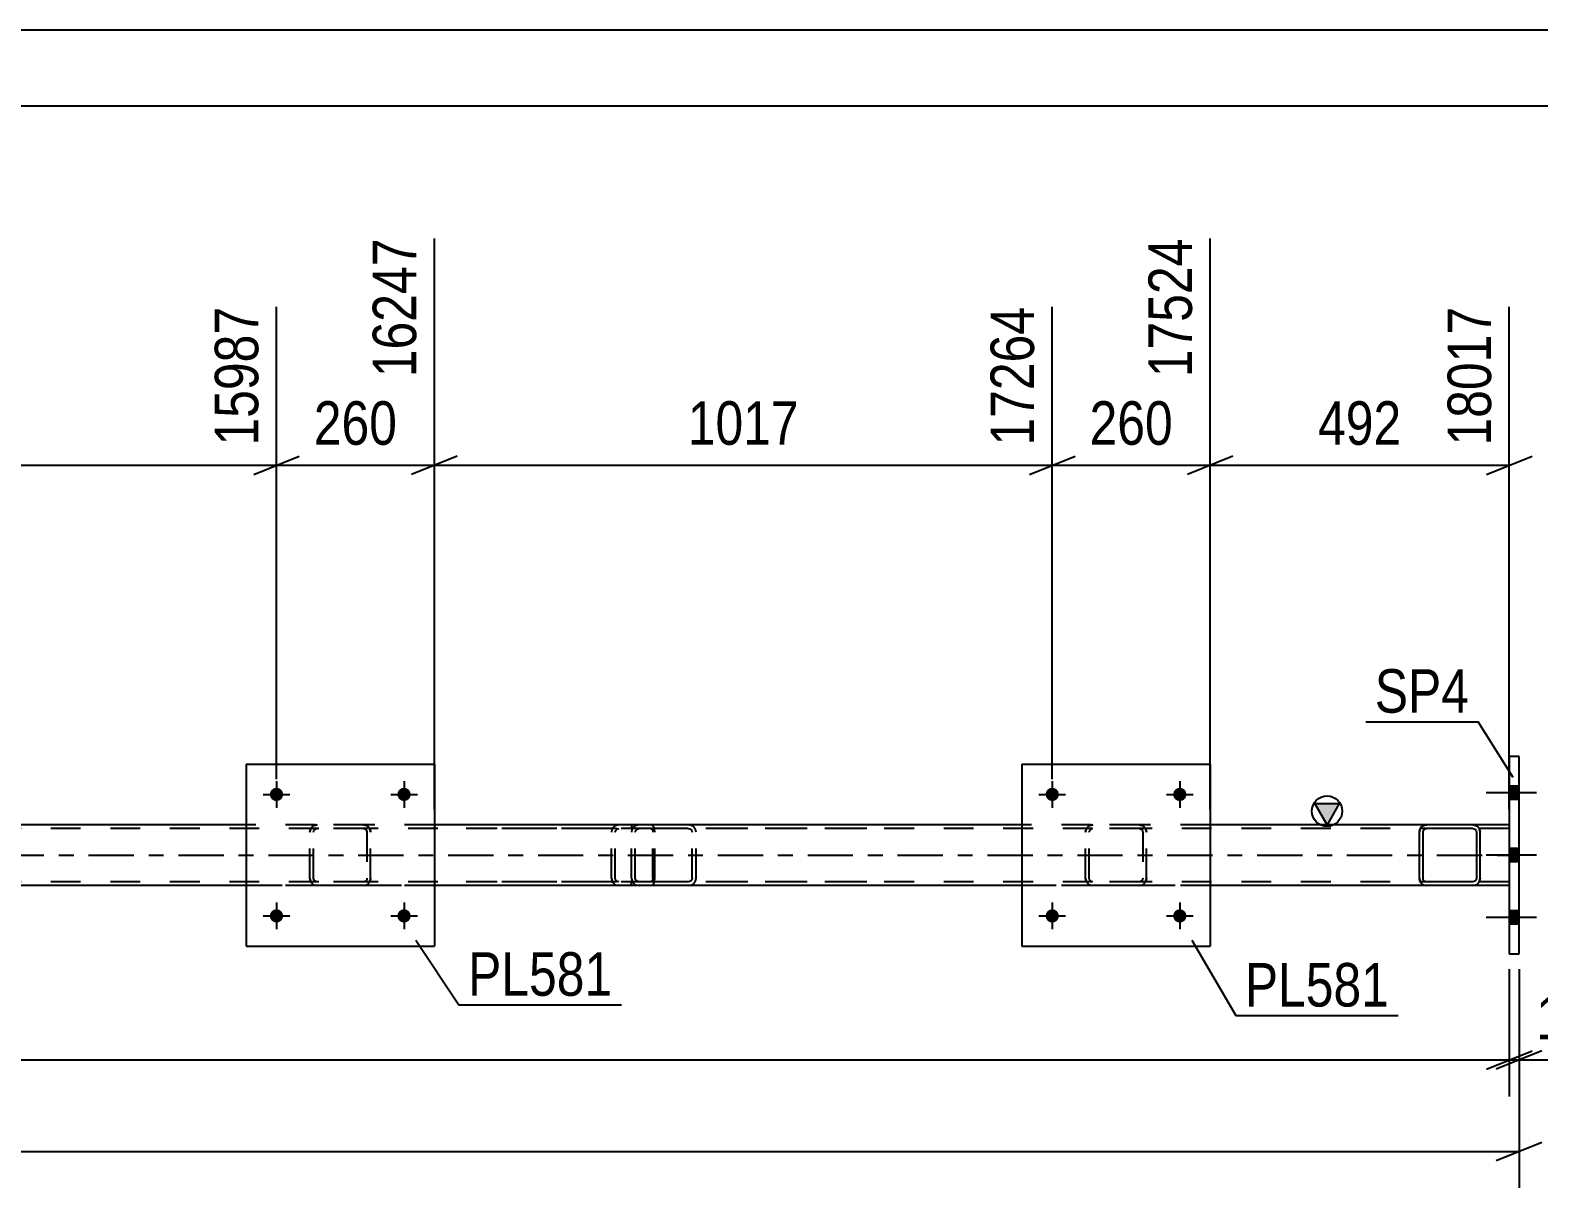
# Model space of a CAD drawing. Header units: millimetres. Extents: x 0 to 841, y 0 to 594.
# Drawn here: x 658.6 to 758, y 517.8 to 594 of the extents above; entities that cross this region are included whole.
import ezdxf

# ---------------------------------------------------------------- set-up
doc = ezdxf.new("R2010")
doc.units = ezdxf.units.MM
doc.linetypes.add('DXK_LINE_DOT2', pattern=[3.9198, 1.9599, -1.9599])
doc.linetypes.add('DXK_LINE_DOT3', pattern=[5.9187, 2.979, -0.9799, 0.9799, -0.9799])
doc.styles.add('Arial Narrow', font='ARIALN.TTF', dxfattribs={"height": 0.2})

# ---------------------------------------------------------------- blocks, each defined once
blk = doc.blocks.new('Unknown-389786769-1133 - 25525')
at = {"color": 5, "linetype": 'Continuous'}
for p, q in [((841, 594), (0, 594)), ((836, 589), (5, 589))]:
    blk.add_line(p, q, dxfattribs=at)
blk = doc.blocks.new('Bolt-389786769-2096 - 2062')
at = {"linetype": 'Continuous'}
for points in [[(756.66, 543.343), (756.66, 544.223), (756.02, 544.223), (756.02, 543.343)], [(756.66, 543.343), (756.66, 544.223), (756.02, 544.223), (756.02, 543.343)], [(756.66, 543.343), (756.66, 544.223), (756.02, 544.223), (756.02, 543.343)], [(756.66, 539.243), (756.66, 540.123), (756.02, 540.123), (756.02, 539.243)], [(756.66, 539.243), (756.66, 540.123), (756.02, 540.123), (756.02, 539.243)], [(756.66, 535.143), (756.66, 536.023), (756.02, 536.023), (756.02, 535.143)], [(756.66, 535.143), (756.66, 536.023), (756.02, 536.023), (756.02, 535.143)], [(756.66, 535.143), (756.66, 536.023), (756.02, 536.023), (756.02, 535.143)]]:
    blk.add_hatch(color=1, dxfattribs=at).paths.add_polyline_path(points)
at = {"color": 1, "linetype": 'Continuous'}
for p, q in [((757.82, 543.783), (754.5, 543.783)), ((757.82, 543.783), (754.5, 543.783)), ((757.82, 543.783), (754.5, 543.783)), ((756.66, 544.223), (756.02, 544.223)), ((756.66, 544.223), (756.02, 544.223)), ((756.66, 544.223), (756.02, 544.223)), ((756.66, 543.343), (756.02, 543.343)), ((756.66, 543.343), (756.02, 543.343)), ((756.66, 543.343), (756.02, 543.343)), ((757.82, 539.683), (754.5, 539.683)), ((757.82, 539.683), (754.5, 539.683)), ((756.66, 540.123), (756.02, 540.123)), ((756.66, 540.123), (756.02, 540.123)), ((756.66, 539.243), (756.02, 539.243)), ((756.66, 539.243), (756.02, 539.243)), ((757.82, 535.583), (754.5, 535.583)), ((757.82, 535.583), (754.5, 535.583)), ((757.82, 535.583), (754.5, 535.583)), ((756.66, 536.023), (756.02, 536.023)), ((756.66, 536.023), (756.02, 536.023)), ((756.66, 536.023), (756.02, 536.023)), ((756.66, 535.143), (756.02, 535.143)), ((756.66, 535.143), (756.02, 535.143)), ((756.66, 535.143), (756.02, 535.143))]:
    blk.add_line(p, q, dxfattribs=at)
blk = doc.blocks.new('Part-389786769-2170 - 2062')
at = {"color": 2, "linetype": 'Continuous'}
for p, q in [((756.66, 546.183), (756.02, 546.183)), ((756.02, 546.183), (756.02, 533.183)), ((756.66, 533.183), (756.66, 546.183)), ((756.02, 533.183), (756.66, 533.183))]:
    blk.add_line(p, q, dxfattribs=at)
blk = doc.blocks.new('Part-389786769-2103 - 2062')
at = {"linetype": 'Continuous'}
blk.add_hatch(color=2, dxfattribs=at).paths.add_polyline_path([(744.02, 541.683), (743.22, 543.083), (744.82, 543.083)])
at = {"color": 2, "linetype": 'Continuous'}
for p, q in [((744.02, 541.683), (743.22, 543.083)), ((743.22, 543.083), (744.82, 543.083)), ((744.82, 543.083), (744.02, 541.683)), ((672.842, 541.683), (634.162, 541.683)), ((723.923, 541.683), (685.242, 541.683)), ((750.58, 541.683), (736.323, 541.683)), ((756.02, 541.683), (753.619, 541.683)), ((672.842, 537.683), (634.162, 537.683)), ((723.923, 537.683), (685.242, 537.683)), ((750.579, 537.683), (736.323, 537.683)), ((756.02, 537.683), (753.62, 537.683))]:
    blk.add_line(p, q, dxfattribs=at)
at = {"color": 7, "linetype": 'DXK_LINE_DOT2'}
for p, q in [((756.02, 541.443), (94.275, 541.443)), ((685.242, 541.683), (672.842, 541.683)), ((736.323, 541.683), (723.923, 541.683)), ((753.619, 541.683), (750.58, 541.683)), ((756.02, 541.683), (756.02, 537.683)), ((756.02, 537.923), (94.275, 537.923)), ((753.62, 537.683), (110.956, 537.683)), ((685.242, 537.683), (672.842, 537.683)), ((736.323, 537.683), (723.923, 537.683)), ((753.62, 537.683), (750.579, 537.683))]:
    blk.add_line(p, q, dxfattribs=at)
at = {"color": 7, "linetype": 'DXK_LINE_DOT3'}
blk.add_line((94.275, 539.683), (756.02, 539.683), dxfattribs=at)
at = {"color": 2, "linetype": 'Continuous'}
blk.add_circle((744.02, 542.583), 1, dxfattribs=at)
blk = doc.blocks.new('Part-389786769-2184 - 2062')
at = {"color": 7, "linetype": 'DXK_LINE_DOT2'}
for p, q in [((699.491, 541.683), (687.334, 541.683)), ((699.491, 541.443), (687.334, 541.443)), ((697.4, 541.683), (697.207, 541.647)), ((697.222, 541.373), (697.304, 541.425)), ((697.304, 541.425), (697.4, 541.443)), ((698.215, 541.683), (698.215, 541.443)), ((699.595, 541.647), (699.491, 541.683)), ((699.491, 541.443), (699.543, 541.425)), ((699.543, 541.425), (699.587, 541.373)), ((699.683, 541.543), (699.595, 541.647)), ((699.741, 541.387), (699.683, 541.543)), ((696.932, 541.373), (696.897, 541.203)), ((696.897, 538.163), (696.897, 541.203)), ((696.935, 541.387), (696.932, 541.373)), ((697.148, 541.203), (697.168, 541.295)), ((697.148, 538.163), (697.148, 541.203)), ((697.168, 541.295), (697.222, 541.373)), ((699.587, 541.373), (699.616, 541.295)), ((699.616, 541.295), (699.627, 541.203)), ((699.627, 538.163), (699.627, 541.203)), ((699.762, 541.203), (699.741, 541.387)), ((699.762, 538.163), (699.762, 541.203)), ((699.491, 537.923), (687.334, 537.923)), ((699.491, 537.683), (687.334, 537.683)), ((696.897, 538.163), (696.935, 537.98)), ((697.168, 538.071), (697.148, 538.163)), ((697.222, 537.994), (697.168, 538.071)), ((697.207, 537.72), (697.4, 537.683)), ((697.304, 537.942), (697.222, 537.994)), ((697.4, 537.923), (697.304, 537.942)), ((698.215, 537.683), (698.215, 537.923)), ((699.543, 537.942), (699.491, 537.923)), ((699.491, 537.683), (699.595, 537.72)), ((699.587, 537.994), (699.543, 537.942)), ((699.616, 538.071), (699.587, 537.994)), ((699.595, 537.72), (699.683, 537.824)), ((699.627, 538.163), (699.616, 538.071)), ((699.683, 537.824), (699.741, 537.98)), ((699.741, 537.98), (699.762, 538.163))]:
    blk.add_line(p, q, dxfattribs=at)
for centre, start, end in [((697.385, 541.188), 111.19409, 156.15059), ((697.385, 538.178), 203.8494, 248.8059)]:
    blk.add_arc(centre, 0.492, start, end, dxfattribs=at)
blk = doc.blocks.new('Part-389786769-2185 - 2062')
at = {"color": 7, "linetype": 'DXK_LINE_DOT2'}
for p, q in [((698.726, 541.683), (698.53, 541.647)), ((698.545, 541.373), (698.628, 541.425)), ((698.628, 541.425), (698.726, 541.443)), ((713.714, 541.683), (698.726, 541.683)), ((713.714, 541.443), (698.726, 541.443)), ((702.156, 541.647), (701.961, 541.683)), ((701.961, 541.443), (702.059, 541.425)), ((702.059, 541.425), (702.141, 541.373)), ((698.251, 541.373), (698.215, 541.203)), ((698.215, 538.163), (698.215, 541.203)), ((698.254, 541.387), (698.251, 541.373)), ((698.47, 541.203), (698.49, 541.295)), ((698.47, 538.163), (698.47, 541.203)), ((698.49, 541.295), (698.545, 541.373)), ((702.141, 541.373), (702.197, 541.295)), ((702.197, 541.295), (702.216, 541.203)), ((702.216, 538.163), (702.216, 541.203)), ((702.436, 541.373), (702.433, 541.387)), ((702.472, 541.203), (702.436, 541.373)), ((702.472, 538.163), (702.472, 541.203)), ((698.215, 538.163), (698.254, 537.98)), ((698.49, 538.071), (698.47, 538.163)), ((698.545, 537.994), (698.49, 538.071)), ((698.53, 537.72), (698.726, 537.683)), ((698.628, 537.942), (698.545, 537.994)), ((698.726, 537.923), (698.628, 537.942)), ((713.714, 537.923), (698.726, 537.923)), ((713.714, 537.683), (698.726, 537.683)), ((702.059, 537.942), (701.961, 537.923)), ((701.961, 537.683), (702.156, 537.72)), ((702.141, 537.994), (702.059, 537.942)), ((702.197, 538.071), (702.141, 537.994)), ((702.216, 538.163), (702.197, 538.071)), ((702.433, 537.98), (702.472, 538.163))]:
    blk.add_line(p, q, dxfattribs=at)
for centre, start, end in [((698.706, 541.182), 110.75831, 155.68004), ((701.98, 541.182), 24.31995, 69.24168), ((698.706, 538.184), 204.31995, 249.24168), ((701.98, 538.184), 290.75831, 335.68004)]:
    blk.add_arc(centre, 0.496, start, end, dxfattribs=at)
blk = doc.blocks.new('Part-389786769-25991 - 2062')
at = {"color": 7, "linetype": 'DXK_LINE_DOT2'}
for p, q in [((677.339, 541.647), (677.522, 541.683)), ((677.522, 541.683), (677.339, 541.647)), ((677.352, 541.373), (677.43, 541.425)), ((677.43, 541.425), (677.522, 541.443)), ((680.562, 541.683), (677.522, 541.683)), ((680.562, 541.443), (677.522, 541.443)), ((680.562, 541.683), (680.746, 541.647)), ((680.746, 541.647), (680.562, 541.683)), ((680.562, 541.443), (680.654, 541.425)), ((680.654, 541.425), (680.732, 541.373)), ((677.042, 541.203), (677.079, 541.387)), ((677.079, 541.387), (677.042, 541.203)), ((677.042, 538.163), (677.042, 541.203)), ((677.282, 541.203), (677.3, 541.295)), ((677.282, 538.163), (677.282, 541.203)), ((677.3, 541.295), (677.352, 541.373)), ((680.732, 541.373), (680.784, 541.295)), ((680.784, 541.295), (680.802, 541.203)), ((680.802, 541.203), (680.802, 538.163)), ((681.006, 541.387), (681.042, 541.203)), ((681.042, 541.203), (681.006, 541.387)), ((681.042, 538.163), (681.042, 541.203)), ((677.079, 537.98), (677.042, 538.163)), ((677.042, 538.163), (677.079, 537.98)), ((677.3, 538.071), (677.282, 538.163)), ((677.352, 537.993), (677.3, 538.071)), ((677.522, 537.683), (677.339, 537.72)), ((677.339, 537.72), (677.522, 537.683)), ((677.43, 537.941), (677.352, 537.993)), ((677.522, 537.923), (677.43, 537.941)), ((680.562, 537.923), (677.522, 537.923)), ((680.562, 537.683), (677.522, 537.683)), ((680.654, 537.941), (680.562, 537.923)), ((680.746, 537.72), (680.562, 537.683)), ((680.562, 537.683), (680.746, 537.72)), ((680.732, 537.993), (680.654, 537.941)), ((680.784, 538.071), (680.732, 537.993)), ((680.802, 538.163), (680.784, 538.071)), ((681.042, 538.163), (681.006, 537.98)), ((681.006, 537.98), (681.042, 538.163))]:
    blk.add_line(p, q, dxfattribs=at)
at = {"color": 7, "linetype": 'DXK_LINE_DOT3'}
blk.add_line((679.042, 539.683), (679.042, 539.683), dxfattribs=at)
at = {"color": 7, "linetype": 'DXK_LINE_DOT2'}
for centre, start, end in [((677.522, 541.203), 112.49999, 157.49999), ((677.522, 541.203), 112.49999, 157.49999), ((680.562, 541.203), 22.49999, 67.49999), ((680.562, 541.203), 22.49999, 67.49999), ((677.522, 538.163), 202.49999, 247.49999), ((677.522, 538.163), 202.49999, 247.49999), ((680.562, 538.163), 292.49999, 337.49999), ((680.562, 538.163), 292.49999, 337.49999)]:
    blk.add_arc(centre, 0.48, start, end, dxfattribs=at)
blk = doc.blocks.new('Part-389786769-25992 - 2062')
at = {"color": 2, "linetype": 'Continuous'}
for p, q in [((672.842, 545.683), (672.842, 533.683)), ((672.842, 545.683), (685.242, 545.683)), ((685.242, 545.683), (685.242, 533.683)), ((672.842, 533.683), (685.242, 533.683))]:
    blk.add_line(p, q, dxfattribs=at)
blk = doc.blocks.new('Part-389786769-25993 - 2062')
at = {"color": 7, "linetype": 'DXK_LINE_DOT2'}
for p, q in [((728.419, 541.647), (728.603, 541.683)), ((728.603, 541.683), (728.419, 541.647)), ((728.433, 541.373), (728.511, 541.425)), ((728.511, 541.425), (728.603, 541.443)), ((731.643, 541.683), (728.603, 541.683)), ((731.643, 541.443), (728.603, 541.443)), ((731.643, 541.683), (731.826, 541.647)), ((731.826, 541.647), (731.643, 541.683)), ((731.643, 541.443), (731.735, 541.425)), ((731.735, 541.425), (731.812, 541.373)), ((728.123, 541.203), (728.159, 541.387)), ((728.159, 541.387), (728.123, 541.203)), ((728.123, 538.163), (728.123, 541.203)), ((728.363, 541.203), (728.381, 541.295)), ((728.363, 538.163), (728.363, 541.203)), ((728.381, 541.295), (728.433, 541.373)), ((731.812, 541.373), (731.864, 541.295)), ((731.864, 541.295), (731.883, 541.203)), ((731.883, 541.203), (731.883, 538.163)), ((732.086, 541.387), (732.123, 541.203)), ((732.123, 541.203), (732.086, 541.387)), ((732.123, 538.163), (732.123, 541.203)), ((728.159, 537.98), (728.123, 538.163)), ((728.123, 538.163), (728.159, 537.98)), ((728.381, 538.071), (728.363, 538.163)), ((728.433, 537.993), (728.381, 538.071)), ((728.603, 537.683), (728.419, 537.72)), ((728.419, 537.72), (728.603, 537.683)), ((728.511, 537.941), (728.433, 537.993)), ((728.603, 537.923), (728.511, 537.941)), ((731.643, 537.923), (728.603, 537.923)), ((731.643, 537.683), (728.603, 537.683)), ((731.735, 537.941), (731.643, 537.923)), ((731.826, 537.72), (731.643, 537.683)), ((731.643, 537.683), (731.826, 537.72)), ((731.812, 537.993), (731.735, 537.941)), ((731.864, 538.071), (731.812, 537.993)), ((731.883, 538.163), (731.864, 538.071)), ((732.123, 538.163), (732.086, 537.98)), ((732.086, 537.98), (732.123, 538.163))]:
    blk.add_line(p, q, dxfattribs=at)
at = {"color": 7, "linetype": 'DXK_LINE_DOT3'}
blk.add_line((730.123, 539.683), (730.123, 539.683), dxfattribs=at)
at = {"color": 7, "linetype": 'DXK_LINE_DOT2'}
for centre, start, end in [((728.603, 541.203), 112.49999, 157.49999), ((728.603, 541.203), 112.49999, 157.49999), ((731.643, 541.203), 22.49999, 67.49999), ((731.643, 541.203), 22.49999, 67.49999), ((728.603, 538.163), 202.49999, 247.49999), ((728.603, 538.163), 202.49999, 247.49999), ((731.643, 538.163), 292.49999, 337.49999), ((731.643, 538.163), 292.49999, 337.49999)]:
    blk.add_arc(centre, 0.48, start, end, dxfattribs=at)
blk = doc.blocks.new('Part-389786769-25994 - 2062')
at = {"color": 2, "linetype": 'Continuous'}
for p, q in [((723.923, 545.683), (723.923, 533.683)), ((723.923, 545.683), (736.323, 545.683)), ((736.323, 545.683), (736.323, 533.683)), ((723.923, 533.683), (736.323, 533.683))]:
    blk.add_line(p, q, dxfattribs=at)
blk = doc.blocks.new('Part-389786769-25995 - 2062')
at = {"color": 2, "linetype": 'Continuous'}
for p, q in [((750.579, 541.683), (750.396, 541.647)), ((750.409, 541.373), (750.487, 541.425)), ((750.487, 541.425), (750.579, 541.443)), ((753.619, 541.683), (750.579, 541.683)), ((753.619, 541.443), (750.579, 541.443)), ((753.803, 541.647), (753.619, 541.683)), ((753.619, 541.443), (753.711, 541.425)), ((753.711, 541.425), (753.789, 541.373)), ((750.136, 541.387), (750.099, 541.203)), ((750.099, 538.163), (750.099, 541.203)), ((750.339, 541.203), (750.357, 541.295)), ((750.339, 538.163), (750.339, 541.203)), ((750.357, 541.295), (750.409, 541.373)), ((753.789, 541.373), (753.841, 541.295)), ((753.841, 541.295), (753.859, 541.203)), ((753.859, 541.203), (753.859, 538.163)), ((754.099, 541.203), (754.063, 541.387)), ((754.099, 538.163), (754.099, 541.203)), ((750.099, 538.163), (750.136, 537.979)), ((750.357, 538.071), (750.339, 538.163)), ((750.409, 537.993), (750.357, 538.071)), ((750.396, 537.72), (750.579, 537.683)), ((750.487, 537.941), (750.409, 537.993)), ((750.579, 537.923), (750.487, 537.941)), ((753.619, 537.923), (750.579, 537.923)), ((753.619, 537.683), (750.579, 537.683)), ((753.711, 537.941), (753.619, 537.923)), ((753.619, 537.683), (753.803, 537.72)), ((753.789, 537.993), (753.711, 537.941)), ((753.841, 538.071), (753.789, 537.993)), ((753.859, 538.163), (753.841, 538.071)), ((754.063, 537.979), (754.099, 538.163))]:
    blk.add_line(p, q, dxfattribs=at)
at = {"color": 7, "linetype": 'DXK_LINE_DOT2'}
for p, q in [((750.396, 541.647), (750.579, 541.683)), ((753.619, 541.683), (753.803, 541.647)), ((750.099, 541.203), (750.136, 541.387)), ((754.063, 541.387), (754.099, 541.203)), ((750.136, 537.979), (750.099, 538.163)), ((750.579, 537.683), (750.396, 537.72)), ((753.803, 537.72), (753.619, 537.683)), ((754.099, 538.163), (754.063, 537.979))]:
    blk.add_line(p, q, dxfattribs=at)
at = {"color": 2, "linetype": 'Continuous'}
for centre, start, end in [((750.579, 541.203), 112.49999, 157.49999), ((753.619, 541.203), 22.49999, 67.49999), ((750.579, 538.163), 202.49999, 247.49999), ((753.619, 538.163), 292.49999, 337.49999)]:
    blk.add_arc(centre, 0.48, start, end, dxfattribs=at)
at = {"color": 7, "linetype": 'DXK_LINE_DOT2'}
for centre, start, end in [((750.579, 541.203), 112.49999, 157.49999), ((753.619, 541.203), 22.49999, 67.49999), ((750.579, 538.163), 202.49999, 247.49999), ((753.619, 538.163), 292.49999, 337.49999)]:
    blk.add_arc(centre, 0.48, start, end, dxfattribs=at)
blk = doc.blocks.new('Bolt-389786769-26020 - 2062')
at = {"linetype": 'Continuous'}
for points in [[(675.282, 535.684, -1), (674.402, 535.684, -1)], [(683.682, 535.684, -1), (682.802, 535.684, -1)]]:
    blk.add_hatch(color=1, dxfattribs=at).paths.add_polyline_path(points)
at = {"color": 1, "linetype": 'Continuous'}
for p, q in [((674.842, 536.564), (674.842, 534.804)), ((683.242, 536.564), (683.242, 534.804)), ((673.962, 535.684), (675.722, 535.684)), ((682.362, 535.684), (684.122, 535.684))]:
    blk.add_line(p, q, dxfattribs=at)
blk = doc.blocks.new('Bolt-389786769-26021 - 2062')
at = {"linetype": 'Continuous'}
for points in [[(675.282, 543.684, -1), (674.402, 543.684, -1)], [(683.682, 543.684, -1), (682.802, 543.684, -1)]]:
    blk.add_hatch(color=1, dxfattribs=at).paths.add_polyline_path(points)
at = {"color": 1, "linetype": 'Continuous'}
for p, q in [((674.842, 544.564), (674.842, 542.804)), ((683.242, 544.564), (683.242, 542.804)), ((673.962, 543.684), (675.722, 543.684)), ((682.362, 543.684), (684.122, 543.684))]:
    blk.add_line(p, q, dxfattribs=at)
blk = doc.blocks.new('Bolt-389786769-26022 - 2062')
at = {"linetype": 'Continuous'}
for points in [[(726.363, 535.684, -1), (725.483, 535.684, -1)], [(734.763, 535.684, -1), (733.883, 535.684, -1)]]:
    blk.add_hatch(color=1, dxfattribs=at).paths.add_polyline_path(points)
at = {"color": 1, "linetype": 'Continuous'}
for p, q in [((725.923, 536.564), (725.923, 534.804)), ((734.323, 536.564), (734.323, 534.804)), ((725.043, 535.684), (726.803, 535.684)), ((733.443, 535.684), (735.203, 535.684))]:
    blk.add_line(p, q, dxfattribs=at)
blk = doc.blocks.new('Bolt-389786769-26023 - 2062')
at = {"linetype": 'Continuous'}
for points in [[(726.363, 543.684, -1), (725.483, 543.684, -1)], [(734.763, 543.684, -1), (733.883, 543.684, -1)]]:
    blk.add_hatch(color=1, dxfattribs=at).paths.add_polyline_path(points)
at = {"color": 1, "linetype": 'Continuous'}
for p, q in [((725.923, 544.564), (725.923, 542.804)), ((734.323, 544.564), (734.323, 542.804)), ((725.043, 543.684), (726.803, 543.684)), ((733.443, 543.684), (735.203, 543.684))]:
    blk.add_line(p, q, dxfattribs=at)
blk = doc.blocks.new('StraightDimension-389786769-22694 - 2062')
at = {"color": 7, "linetype": 'Continuous'}
for p, q in [((756.02, 532.183), (756.02, 523.801)), ((756.66, 532.183), (756.66, 523.801)), ((754.52, 525.601), (757.52, 526.801)), ((758.16, 526.801), (755.16, 525.601)), ((756.02, 526.201), (756.66, 526.201)), ((756.66, 526.201), (762.567, 526.201)), ((756.66, 526.201), (762.567, 526.201))]:
    blk.add_line(p, q, dxfattribs=at)
at = {"color": 0}
blk.add_wipeout([(762.042, 526.951), (762.042, 531.151), (757.185, 531.151), (757.185, 526.951)], dxfattribs=at)
at = {"color": 3, "style": 'Arial Narrow'}
blk.add_text('16', height=2.8633, dxfattribs=at).set_placement((757.785, 527.551))
blk = doc.blocks.new('StraightDimension-389786769-22695 - 2062')
at = {"color": 7, "linetype": 'Continuous'}
for p, q in [((756.02, 532.183), (756.02, 523.801)), ((754.52, 525.601), (757.52, 526.801)), ((57.155, 526.201), (756.02, 526.201))]:
    blk.add_line(p, q, dxfattribs=at)
blk = doc.blocks.new('StraightDimension-389786769-28730 - 2062')
at = {"color": 7, "linetype": 'Continuous'}
for p, q in [((736.323, 542.683), (736.323, 580.295)), ((756.02, 542.683), (756.02, 575.795)), ((737.823, 565.955), (734.823, 564.755)), ((736.323, 565.355), (756.02, 565.355)), ((754.52, 564.755), (757.52, 565.955))]:
    blk.add_line(p, q, dxfattribs=at)
at = {"color": 0}
blk.add_wipeout([(749.514, 566.105), (749.514, 570.305), (742.829, 570.305), (742.829, 566.105)], dxfattribs=at)
at = {"color": 3, "style": 'Arial Narrow'}
blk.add_text('492', height=2.8633, dxfattribs=at).set_placement((743.429, 566.705))
at = {"color": 0, "linetype": 'Continuous'}
blk.add_wipeout([(755.42, 576.395), (751.22, 576.395), (751.22, 566.055), (755.42, 566.055)], dxfattribs=at)
at = {"color": 3, "linetype": 'Continuous', "style": 'Arial Narrow'}
blk.add_text('18017', height=2.8633, rotation=90.00021, dxfattribs=at).set_placement((754.82, 566.655))
blk = doc.blocks.new('StraightDimension-389786769-28731 - 2062')
at = {"color": 7, "linetype": 'Continuous'}
for p, q in [((736.323, 542.683), (736.323, 580.295)), ((725.923, 544.684), (725.923, 575.795)), ((724.423, 564.755), (727.423, 565.955)), ((725.923, 565.355), (736.323, 565.355)), ((737.823, 565.955), (734.823, 564.755))]:
    blk.add_line(p, q, dxfattribs=at)
at = {"color": 0}
blk.add_wipeout([(734.465, 566.105), (734.465, 570.305), (727.781, 570.305), (727.781, 566.105)], dxfattribs=at)
at = {"color": 3, "style": 'Arial Narrow'}
blk.add_text('260', height=2.8633, dxfattribs=at).set_placement((728.381, 566.705))
at = {"color": 0, "linetype": 'Continuous'}
blk.add_wipeout([(735.723, 580.895), (731.523, 580.895), (731.523, 570.555), (735.723, 570.555)], dxfattribs=at)
at = {"color": 3, "linetype": 'Continuous', "style": 'Arial Narrow'}
blk.add_text('17524', height=2.8633, rotation=90.00021, dxfattribs=at).set_placement((735.123, 571.155))
blk = doc.blocks.new('StraightDimension-389786769-28732 - 2062')
at = {"color": 7, "linetype": 'Continuous'}
for p, q in [((685.242, 542.683), (685.242, 580.295)), ((725.923, 544.684), (725.923, 575.795)), ((686.742, 565.955), (683.742, 564.755)), ((685.242, 565.355), (725.923, 565.355)), ((724.423, 564.755), (727.423, 565.955))]:
    blk.add_line(p, q, dxfattribs=at)
at = {"color": 0}
blk.add_wipeout([(709.839, 566.105), (709.839, 570.305), (701.326, 570.305), (701.326, 566.105)], dxfattribs=at)
at = {"color": 3, "style": 'Arial Narrow'}
blk.add_text('1017', height=2.8633, dxfattribs=at).set_placement((701.926, 566.705))
at = {"color": 0, "linetype": 'Continuous'}
blk.add_wipeout([(725.323, 576.395), (721.123, 576.395), (721.123, 566.055), (725.323, 566.055)], dxfattribs=at)
at = {"color": 3, "linetype": 'Continuous', "style": 'Arial Narrow'}
blk.add_text('17264', height=2.8633, rotation=90.00021, dxfattribs=at).set_placement((724.723, 566.655))
blk = doc.blocks.new('StraightDimension-389786769-28733 - 2062')
at = {"color": 7, "linetype": 'Continuous'}
for p, q in [((685.242, 542.683), (685.242, 580.295)), ((674.842, 544.684), (674.842, 575.795)), ((673.342, 564.755), (676.342, 565.955)), ((674.842, 565.355), (685.242, 565.355)), ((686.742, 565.955), (683.742, 564.755))]:
    blk.add_line(p, q, dxfattribs=at)
at = {"color": 0}
blk.add_wipeout([(683.384, 566.105), (683.384, 570.305), (676.7, 570.305), (676.7, 566.105)], dxfattribs=at)
at = {"color": 3, "style": 'Arial Narrow'}
blk.add_text('260', height=2.8633, dxfattribs=at).set_placement((677.3, 566.705))
at = {"color": 0, "linetype": 'Continuous'}
blk.add_wipeout([(684.642, 580.895), (680.442, 580.895), (680.442, 570.555), (684.642, 570.555)], dxfattribs=at)
at = {"color": 3, "linetype": 'Continuous', "style": 'Arial Narrow'}
blk.add_text('16247', height=2.8633, rotation=90.00021, dxfattribs=at).set_placement((684.042, 571.155))
blk = doc.blocks.new('StraightDimension-389786769-28734 - 2062')
at = {"color": 7, "linetype": 'Continuous'}
for p, q in [((634.162, 542.683), (634.162, 580.295)), ((674.842, 544.684), (674.842, 575.795)), ((635.662, 565.955), (632.662, 564.755)), ((634.162, 565.355), (674.842, 565.355)), ((673.342, 564.755), (676.342, 565.955))]:
    blk.add_line(p, q, dxfattribs=at)
at = {"color": 0}
blk.add_wipeout([(658.758, 566.105), (658.758, 570.305), (650.246, 570.305), (650.246, 566.105)], dxfattribs=at)
at = {"color": 3, "style": 'Arial Narrow'}
blk.add_text('1017', height=2.8633, dxfattribs=at).set_placement((650.846, 566.705))
at = {"color": 0, "linetype": 'Continuous'}
blk.add_wipeout([(674.242, 576.395), (670.042, 576.395), (670.042, 566.055), (674.242, 566.055)], dxfattribs=at)
at = {"color": 3, "linetype": 'Continuous', "style": 'Arial Narrow'}
blk.add_text('15987', height=2.8633, rotation=90.00021, dxfattribs=at).set_placement((673.642, 566.655))
blk = doc.blocks.new('StraightDimension-389786769-29398 - 2062')
at = {"color": 7, "linetype": 'Continuous'}
for p, q in [((756.66, 532.183), (756.66, 517.783)), ((755.16, 519.583), (758.16, 520.783)), ((56.515, 520.183), (756.66, 520.183))]:
    blk.add_line(p, q, dxfattribs=at)
blk = doc.blocks.new('Mark-389786769-2166 - 2062')
at = {"color": 30, "linetype": 'Continuous'}
for p in [(746.564, 548.466), (756.283, 544.801)]:
    blk.add_line(p, (753.975, 548.466), dxfattribs=at)
at = {"color": 0}
blk.add_wipeout([(753.375, 549.066), (753.375, 552.066), (747.164, 552.066), (747.164, 549.066)], dxfattribs=at)
blk.add_wipeout([(753.375, 549.066), (753.375, 552.066), (747.164, 552.066), (747.164, 549.066)], dxfattribs=at)
at = {"color": 3, "style": 'Arial Narrow'}
blk.add_text('SP4', height=2.8633, dxfattribs=at).set_placement((747.164, 549.066))
blk = doc.blocks.new('Mark-389786769-30914 - 2062')
at = {"color": 30, "linetype": 'Continuous'}
for p, q in [((684.027, 534.084), (686.859, 529.828)), ((686.859, 529.828), (697.563, 529.828))]:
    blk.add_line(p, q, dxfattribs=at)
at = {"color": 0}
blk.add_wipeout([(696.963, 530.428), (696.963, 533.428), (687.459, 533.428), (687.459, 530.428)], dxfattribs=at)
blk.add_wipeout([(696.963, 530.428), (696.963, 533.428), (687.459, 533.428), (687.459, 530.428)], dxfattribs=at)
at = {"color": 3, "style": 'Arial Narrow'}
blk.add_text('PL581', height=2.8633, dxfattribs=at).set_placement((687.459, 530.428))
blk = doc.blocks.new('Mark-389786769-30917 - 2062')
at = {"color": 30, "linetype": 'Continuous'}
for p, q in [((735.107, 534.084), (738.005, 529.119)), ((738.005, 529.119), (748.709, 529.119))]:
    blk.add_line(p, q, dxfattribs=at)
at = {"color": 0}
blk.add_wipeout([(748.109, 529.719), (748.109, 532.719), (738.605, 532.719), (738.605, 529.719)], dxfattribs=at)
blk.add_wipeout([(748.109, 529.719), (748.109, 532.719), (738.605, 532.719), (738.605, 529.719)], dxfattribs=at)
at = {"color": 3, "style": 'Arial Narrow'}
blk.add_text('PL581', height=2.8633, dxfattribs=at).set_placement((738.605, 529.719))

msp = doc.modelspace()

# ---------------------------------------------------------------- block references
for name in ['Unknown-389786769-1133 - 25525', 'Part-389786769-25992 - 2062', 'Part-389786769-25994 - 2062', 'Part-389786769-2170 - 2062', 'Bolt-389786769-26021 - 2062', 'Bolt-389786769-26023 - 2062', 'Part-389786769-2103 - 2062', 'Bolt-389786769-2096 - 2062', 'Part-389786769-25991 - 2062', 'Part-389786769-2184 - 2062', 'Part-389786769-2185 - 2062', 'Part-389786769-25993 - 2062', 'Part-389786769-25995 - 2062', 'Bolt-389786769-26020 - 2062', 'Bolt-389786769-26022 - 2062']:
    msp.add_blockref(name, (0, 0))

# ---------------------------------------------------------------- next in the draw order: block references
for name in ['StraightDimension-389786769-28730 - 2062', 'StraightDimension-389786769-22694 - 2062']:
    msp.add_blockref(name, (0, 0))

# ---------------------------------------------------------------- next in the draw order: block references
for name in ['StraightDimension-389786769-28731 - 2062', 'Mark-389786769-2166 - 2062', 'StraightDimension-389786769-22695 - 2062']:
    msp.add_blockref(name, (0, 0))

# ---------------------------------------------------------------- next in the draw order: block references
for name in ['StraightDimension-389786769-28732 - 2062', 'StraightDimension-389786769-29398 - 2062']:
    msp.add_blockref(name, (0, 0))

# ---------------------------------------------------------------- next in the draw order: block references
for name in ['StraightDimension-389786769-28733 - 2062', 'Mark-389786769-30914 - 2062', 'Mark-389786769-30917 - 2062']:
    msp.add_blockref(name, (0, 0))

# ---------------------------------------------------------------- next in the draw order: block references
msp.add_blockref('StraightDimension-389786769-28734 - 2062', (0, 0))

doc.saveas('drawing.dxf')
